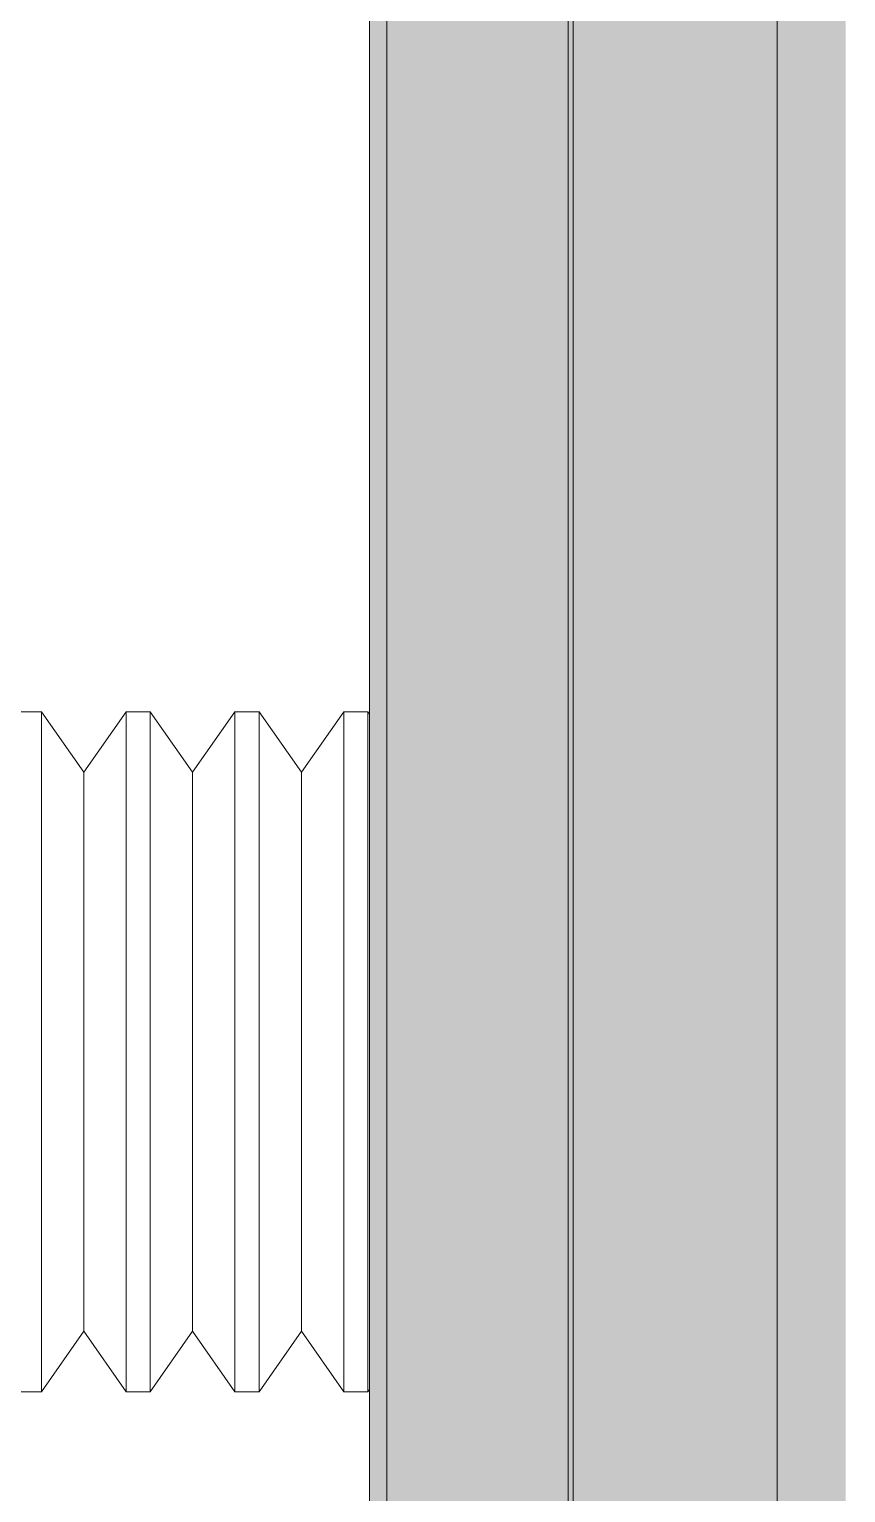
# Model space of a CAD drawing. Header units: millimetres. Extents: x 27500 to 33280, y -10980 to 420.
# Drawn here: x 28981.5 to 28987.5, y -6142.24 to -6131.48 of the extents above; entities that cross this region are included whole.
import ezdxf

# ---------------------------------------------------------------- set-up
doc = ezdxf.new("R2010")
doc.units = ezdxf.units.MM
doc.layers.add('CQEN_DETAIL', color=7, linetype='Continuous', lineweight=5, true_color=0x464d50)
doc.layers.add('CQEN_HARDWARE', color=7, linetype='Continuous', lineweight=5, true_color=0x848c8f)
doc.layers.add('LAYOUT_PARAMETERS', color=7, linetype='Continuous', plot=False)
doc.styles.add('LAYOUT_CONTACTOR_ARIAL', font='arial.ttf')
doc.styles.get("Standard").update_dxf_attribs({"font": 'arial.ttf'})

# ---------------------------------------------------------------- blocks, each defined once
blk = doc.blocks.new('SX_DYN_PLASTRON_KIT_G001')
at = {"layer": 'CQEN_DETAIL'}
blk.add_hatch(color=256, dxfattribs=at).paths.add_polyline_path([(-7.25, 91.5), (-7.25, 56.5), (-5.75, 56.5), (-5.75, 91.5)])
at = {"layer": 'CQEN_HARDWARE'}
for points in [[(-7.247, 88.65), (-5.247, 88.65), (-5.247, 59.35), (-7.247, 59.35)], [(-8.747, 60.6), (-8.747, 87.4), (-7.247, 87.4), (-7.247, 60.6)]]:
    blk.add_hatch(color=256, dxfattribs=at).paths.add_polyline_path(points)
at = {"layer": 'CQEN_DETAIL'}
for p, q in [((-7.25, 91.5), (-7.25, 56.5)), ((-5.75, 91.5), (-5.75, 56.5)), ((-7.286, 84.354), (-7.286, 63.646)), ((-8.747, 84.155), (-8.747, 63.845)), ((-8.62, 84), (-8.62, 64)), ((-11.335, 76.5), (-11.158, 76.5)), ((-10.847, 76.055), (-11.158, 76.5)), ((-10.847, 76.055), (-10.535, 76.5)), ((-10.535, 76.5), (-10.358, 76.5)), ((-10.047, 76.055), (-10.358, 76.5)), ((-10.047, 76.055), (-9.735, 76.5)), ((-9.735, 76.5), (-9.558, 76.5)), ((-9.247, 76.055), (-9.558, 76.5)), ((-9.247, 76.055), (-8.935, 76.5)), ((-8.935, 76.5), (-8.758, 76.5)), ((-8.747, 76.483), (-8.758, 76.5)), ((-10.847, 71.945), (-11.158, 71.5)), ((-10.847, 71.945), (-10.535, 71.5)), ((-10.047, 71.945), (-10.358, 71.5)), ((-10.047, 71.945), (-9.735, 71.5)), ((-9.247, 71.945), (-9.558, 71.5)), ((-9.247, 71.945), (-8.935, 71.5)), ((-11.335, 71.5), (-11.158, 71.5)), ((-10.535, 71.5), (-10.358, 71.5)), ((-9.735, 71.5), (-9.558, 71.5)), ((-8.935, 71.5), (-8.758, 71.5)), ((-8.747, 71.517), (-8.758, 71.5))]:
    blk.add_line(p, q, dxfattribs=at)
for points in [[(-11.158, 76.5), (-11.158, 76.497), (-11.158, 76.494), (-11.158, 76.492), (-11.158, 76.489), (-11.158, 76.486), (-11.158, 76.482), (-11.158, 76.474), (-11.158, 76.465), (-11.158, 76.457), (-11.158, 76.449), (-11.158, 76.441), (-11.158, 76.43), (-11.158, 76.416), (-11.158, 76.402), (-11.158, 76.389), (-11.158, 76.375), (-11.158, 76.362), (-11.158, 76.344), (-11.158, 76.325), (-11.158, 76.306), (-11.158, 76.287), (-11.158, 76.269), (-11.158, 76.249), (-11.158, 76.225), (-11.158, 76.202), (-11.158, 76.178), (-11.158, 76.154), (-11.158, 76.13), (-11.158, 76.105), (-11.158, 76.076), (-11.158, 76.048), (-11.158, 76.019), (-11.158, 75.991), (-11.158, 75.963), (-11.158, 75.931), (-11.158, 75.899), (-11.158, 75.866), (-11.158, 75.833), (-11.158, 75.8), (-11.158, 75.768), (-11.158, 75.731), (-11.158, 75.695), (-11.158, 75.658), (-11.158, 75.621), (-11.158, 75.585), (-11.158, 75.547), (-11.158, 75.507), (-11.158, 75.467), (-11.158, 75.427), (-11.158, 75.387), (-11.158, 75.347), (-11.158, 75.306), (-11.158, 75.263), (-11.158, 75.22), (-11.158, 75.177), (-11.158, 75.134), (-11.158, 75.091), (-11.158, 75.046), (-11.158, 75.001), (-11.158, 74.955), (-11.158, 74.91), (-11.158, 74.865), (-11.158, 74.819), (-11.158, 74.772), (-11.158, 74.725), (-11.158, 74.678), (-11.158, 74.63), (-11.158, 74.583), (-11.158, 74.536), (-11.158, 74.487), (-11.158, 74.439), (-11.158, 74.39), (-11.158, 74.342), (-11.158, 74.294), (-11.158, 74.245), (-11.158, 74.196), (-11.158, 74.147), (-11.158, 74.098), (-11.158, 74.049), (-11.158, 74)], [(-10.535, 76.5), (-10.535, 76.497), (-10.535, 76.494), (-10.535, 76.492), (-10.535, 76.489), (-10.535, 76.486), (-10.535, 76.482), (-10.535, 76.474), (-10.535, 76.465), (-10.535, 76.457), (-10.535, 76.449), (-10.535, 76.441), (-10.535, 76.43), (-10.535, 76.416), (-10.535, 76.402), (-10.535, 76.389), (-10.535, 76.375), (-10.535, 76.362), (-10.535, 76.344), (-10.535, 76.325), (-10.535, 76.306), (-10.535, 76.287), (-10.535, 76.269), (-10.535, 76.249), (-10.535, 76.225), (-10.535, 76.202), (-10.535, 76.178), (-10.535, 76.154), (-10.535, 76.13), (-10.535, 76.105), (-10.535, 76.076), (-10.535, 76.048), (-10.535, 76.019), (-10.535, 75.991), (-10.535, 75.963), (-10.535, 75.931), (-10.535, 75.899), (-10.535, 75.866), (-10.535, 75.833), (-10.535, 75.8), (-10.535, 75.768), (-10.535, 75.731), (-10.535, 75.695), (-10.535, 75.658), (-10.535, 75.621), (-10.535, 75.585), (-10.535, 75.547), (-10.535, 75.507), (-10.535, 75.467), (-10.535, 75.427), (-10.535, 75.387), (-10.535, 75.347), (-10.535, 75.306), (-10.535, 75.263), (-10.535, 75.22), (-10.535, 75.177), (-10.535, 75.134), (-10.535, 75.091), (-10.535, 75.046), (-10.535, 75.001), (-10.535, 74.955), (-10.535, 74.91), (-10.535, 74.865), (-10.535, 74.819), (-10.535, 74.772), (-10.535, 74.725), (-10.535, 74.678), (-10.535, 74.63), (-10.535, 74.583), (-10.535, 74.536), (-10.535, 74.487), (-10.535, 74.439), (-10.535, 74.39), (-10.535, 74.342), (-10.535, 74.294), (-10.535, 74.245), (-10.535, 74.196), (-10.535, 74.147), (-10.535, 74.098), (-10.535, 74.049), (-10.535, 74)], [(-10.358, 76.5), (-10.358, 76.497), (-10.358, 76.494), (-10.358, 76.492), (-10.358, 76.489), (-10.358, 76.486), (-10.358, 76.482), (-10.358, 76.474), (-10.358, 76.465), (-10.358, 76.457), (-10.358, 76.449), (-10.358, 76.441), (-10.358, 76.43), (-10.358, 76.416), (-10.358, 76.402), (-10.358, 76.389), (-10.358, 76.375), (-10.358, 76.362), (-10.358, 76.344), (-10.358, 76.325), (-10.358, 76.306), (-10.358, 76.287), (-10.358, 76.269), (-10.358, 76.249), (-10.358, 76.225), (-10.358, 76.202), (-10.358, 76.178), (-10.358, 76.154), (-10.358, 76.13), (-10.358, 76.105), (-10.358, 76.076), (-10.358, 76.048), (-10.358, 76.019), (-10.358, 75.991), (-10.358, 75.963), (-10.358, 75.931), (-10.358, 75.899), (-10.358, 75.866), (-10.358, 75.833), (-10.358, 75.8), (-10.358, 75.768), (-10.358, 75.731), (-10.358, 75.695), (-10.358, 75.658), (-10.358, 75.621), (-10.358, 75.585), (-10.358, 75.547), (-10.358, 75.507), (-10.358, 75.467), (-10.358, 75.427), (-10.358, 75.387), (-10.358, 75.347), (-10.358, 75.306), (-10.358, 75.263), (-10.358, 75.22), (-10.358, 75.177), (-10.358, 75.134), (-10.358, 75.091), (-10.358, 75.046), (-10.358, 75.001), (-10.358, 74.955), (-10.358, 74.91), (-10.358, 74.865), (-10.358, 74.819), (-10.358, 74.772), (-10.358, 74.725), (-10.358, 74.678), (-10.358, 74.63), (-10.358, 74.583), (-10.358, 74.536), (-10.358, 74.487), (-10.358, 74.439), (-10.358, 74.39), (-10.358, 74.342), (-10.358, 74.294), (-10.358, 74.245), (-10.358, 74.196), (-10.358, 74.147), (-10.358, 74.098), (-10.358, 74.049), (-10.358, 74)], [(-9.735, 76.5), (-9.735, 76.497), (-9.735, 76.494), (-9.735, 76.492), (-9.735, 76.489), (-9.735, 76.486), (-9.735, 76.482), (-9.735, 76.474), (-9.735, 76.465), (-9.735, 76.457), (-9.735, 76.449), (-9.735, 76.441), (-9.735, 76.43), (-9.735, 76.416), (-9.735, 76.402), (-9.735, 76.389), (-9.735, 76.375), (-9.735, 76.362), (-9.735, 76.344), (-9.735, 76.325), (-9.735, 76.306), (-9.735, 76.287), (-9.735, 76.269), (-9.735, 76.249), (-9.735, 76.225), (-9.735, 76.202), (-9.735, 76.178), (-9.735, 76.154), (-9.735, 76.13), (-9.735, 76.105), (-9.735, 76.076), (-9.735, 76.048), (-9.735, 76.019), (-9.735, 75.991), (-9.735, 75.963), (-9.735, 75.931), (-9.735, 75.899), (-9.735, 75.866), (-9.735, 75.833), (-9.735, 75.8), (-9.735, 75.768), (-9.735, 75.731), (-9.735, 75.695), (-9.735, 75.658), (-9.735, 75.621), (-9.735, 75.585), (-9.735, 75.547), (-9.735, 75.507), (-9.735, 75.467), (-9.735, 75.427), (-9.735, 75.387), (-9.735, 75.347), (-9.735, 75.306), (-9.735, 75.263), (-9.735, 75.22), (-9.735, 75.177), (-9.735, 75.134), (-9.735, 75.091), (-9.735, 75.046), (-9.735, 75.001), (-9.735, 74.955), (-9.735, 74.91), (-9.735, 74.865), (-9.735, 74.819), (-9.735, 74.772), (-9.735, 74.725), (-9.735, 74.678), (-9.735, 74.63), (-9.735, 74.583), (-9.735, 74.536), (-9.735, 74.487), (-9.735, 74.439), (-9.735, 74.39), (-9.735, 74.342), (-9.735, 74.294), (-9.735, 74.245), (-9.735, 74.196), (-9.735, 74.147), (-9.735, 74.098), (-9.735, 74.049), (-9.735, 74)], [(-9.558, 76.5), (-9.558, 76.497), (-9.558, 76.494), (-9.558, 76.492), (-9.558, 76.489), (-9.558, 76.486), (-9.558, 76.482), (-9.558, 76.474), (-9.558, 76.465), (-9.558, 76.457), (-9.558, 76.449), (-9.558, 76.441), (-9.558, 76.43), (-9.558, 76.416), (-9.558, 76.402), (-9.558, 76.389), (-9.558, 76.375), (-9.558, 76.362), (-9.558, 76.344), (-9.558, 76.325), (-9.558, 76.306), (-9.558, 76.287), (-9.558, 76.269), (-9.558, 76.249), (-9.558, 76.225), (-9.558, 76.202), (-9.558, 76.178), (-9.558, 76.154), (-9.558, 76.13), (-9.558, 76.105), (-9.558, 76.076), (-9.558, 76.048), (-9.558, 76.019), (-9.558, 75.991), (-9.558, 75.963), (-9.558, 75.931), (-9.558, 75.899), (-9.558, 75.866), (-9.558, 75.833), (-9.558, 75.8), (-9.558, 75.768), (-9.558, 75.731), (-9.558, 75.695), (-9.558, 75.658), (-9.558, 75.621), (-9.558, 75.585), (-9.558, 75.547), (-9.558, 75.507), (-9.558, 75.467), (-9.558, 75.427), (-9.558, 75.387), (-9.558, 75.347), (-9.558, 75.306), (-9.558, 75.263), (-9.558, 75.22), (-9.558, 75.177), (-9.558, 75.134), (-9.558, 75.091), (-9.558, 75.046), (-9.558, 75.001), (-9.558, 74.955), (-9.558, 74.91), (-9.558, 74.865), (-9.558, 74.819), (-9.558, 74.772), (-9.558, 74.725), (-9.558, 74.678), (-9.558, 74.63), (-9.558, 74.583), (-9.558, 74.536), (-9.558, 74.487), (-9.558, 74.439), (-9.558, 74.39), (-9.558, 74.342), (-9.558, 74.294), (-9.558, 74.245), (-9.558, 74.196), (-9.558, 74.147), (-9.558, 74.098), (-9.558, 74.049), (-9.558, 74)], [(-8.935, 76.5), (-8.935, 76.497), (-8.935, 76.494), (-8.935, 76.492), (-8.935, 76.489), (-8.935, 76.486), (-8.935, 76.482), (-8.935, 76.474), (-8.935, 76.465), (-8.935, 76.457), (-8.935, 76.449), (-8.935, 76.441), (-8.935, 76.43), (-8.935, 76.416), (-8.935, 76.402), (-8.935, 76.389), (-8.935, 76.375), (-8.935, 76.362), (-8.935, 76.344), (-8.935, 76.325), (-8.935, 76.306), (-8.935, 76.287), (-8.935, 76.269), (-8.935, 76.249), (-8.935, 76.225), (-8.935, 76.202), (-8.935, 76.178), (-8.935, 76.154), (-8.935, 76.13), (-8.935, 76.105), (-8.935, 76.076), (-8.935, 76.048), (-8.935, 76.019), (-8.935, 75.991), (-8.935, 75.963), (-8.935, 75.931), (-8.935, 75.899), (-8.935, 75.866), (-8.935, 75.833), (-8.935, 75.8), (-8.935, 75.768), (-8.935, 75.731), (-8.935, 75.695), (-8.935, 75.658), (-8.935, 75.621), (-8.935, 75.585), (-8.935, 75.547), (-8.935, 75.507), (-8.935, 75.467), (-8.935, 75.427), (-8.935, 75.387), (-8.935, 75.347), (-8.935, 75.306), (-8.935, 75.263), (-8.935, 75.22), (-8.935, 75.177), (-8.935, 75.134), (-8.935, 75.091), (-8.935, 75.046), (-8.935, 75.001), (-8.935, 74.955), (-8.935, 74.91), (-8.935, 74.865), (-8.935, 74.819), (-8.935, 74.772), (-8.935, 74.725), (-8.935, 74.678), (-8.935, 74.63), (-8.935, 74.583), (-8.935, 74.536), (-8.935, 74.487), (-8.935, 74.439), (-8.935, 74.39), (-8.935, 74.342), (-8.935, 74.294), (-8.935, 74.245), (-8.935, 74.196), (-8.935, 74.147), (-8.935, 74.098), (-8.935, 74.049), (-8.935, 74)], [(-8.758, 76.5), (-8.758, 76.497), (-8.758, 76.494), (-8.758, 76.492), (-8.758, 76.489), (-8.758, 76.486), (-8.758, 76.482), (-8.758, 76.474), (-8.758, 76.465), (-8.758, 76.457), (-8.758, 76.449), (-8.758, 76.441), (-8.758, 76.43), (-8.758, 76.416), (-8.758, 76.402), (-8.758, 76.389), (-8.758, 76.375), (-8.758, 76.362), (-8.758, 76.344), (-8.758, 76.325), (-8.758, 76.306), (-8.758, 76.287), (-8.758, 76.269), (-8.758, 76.249), (-8.758, 76.225), (-8.758, 76.202), (-8.758, 76.178), (-8.758, 76.154), (-8.758, 76.13), (-8.758, 76.105), (-8.758, 76.076), (-8.758, 76.048), (-8.758, 76.019), (-8.758, 75.991), (-8.758, 75.963), (-8.758, 75.931), (-8.758, 75.899), (-8.758, 75.866), (-8.758, 75.833), (-8.758, 75.8), (-8.758, 75.768), (-8.758, 75.731), (-8.758, 75.695), (-8.758, 75.658), (-8.758, 75.621), (-8.758, 75.585), (-8.758, 75.547), (-8.758, 75.507), (-8.758, 75.467), (-8.758, 75.427), (-8.758, 75.387), (-8.758, 75.347), (-8.758, 75.306), (-8.758, 75.263), (-8.758, 75.22), (-8.758, 75.177), (-8.758, 75.134), (-8.758, 75.091), (-8.758, 75.046), (-8.758, 75.001), (-8.758, 74.955), (-8.758, 74.91), (-8.758, 74.865), (-8.758, 74.819), (-8.758, 74.772), (-8.758, 74.725), (-8.758, 74.678), (-8.758, 74.63), (-8.758, 74.583), (-8.758, 74.536), (-8.758, 74.487), (-8.758, 74.439), (-8.758, 74.39), (-8.758, 74.342), (-8.758, 74.294), (-8.758, 74.245), (-8.758, 74.196), (-8.758, 74.147), (-8.758, 74.098), (-8.758, 74.049), (-8.758, 74)], [(-10.847, 76.055), (-10.847, 76.046), (-10.847, 76.037), (-10.847, 76.028), (-10.847, 76.019), (-10.847, 76.01), (-10.847, 75.996), (-10.847, 75.969), (-10.847, 75.943), (-10.847, 75.916), (-10.847, 75.889), (-10.847, 75.863), (-10.847, 75.827), (-10.847, 75.784), (-10.847, 75.741), (-10.847, 75.698), (-10.847, 75.656), (-10.847, 75.613), (-10.847, 75.558), (-10.847, 75.501), (-10.847, 75.444), (-10.847, 75.387), (-10.847, 75.33), (-10.847, 75.272), (-10.847, 75.203), (-10.847, 75.135), (-10.847, 75.067), (-10.847, 74.999), (-10.847, 74.931), (-10.847, 74.859), (-10.847, 74.783), (-10.847, 74.707), (-10.847, 74.631), (-10.847, 74.555), (-10.847, 74.479), (-10.847, 74.4), (-10.847, 74.32), (-10.847, 74.24), (-10.847, 74.16), (-10.847, 74.08), (-10.847, 74), (-10.847, 73.92), (-10.847, 73.84), (-10.847, 73.76), (-10.847, 73.68), (-10.847, 73.6), (-10.847, 73.521), (-10.847, 73.445), (-10.847, 73.369), (-10.847, 73.293), (-10.847, 73.217), (-10.847, 73.141), (-10.847, 73.069), (-10.847, 73.001), (-10.847, 72.933), (-10.847, 72.865), (-10.847, 72.797), (-10.847, 72.728), (-10.847, 72.67), (-10.847, 72.613), (-10.847, 72.556), (-10.847, 72.499), (-10.847, 72.442), (-10.847, 72.387), (-10.847, 72.344), (-10.847, 72.302), (-10.847, 72.259), (-10.847, 72.216), (-10.847, 72.173), (-10.847, 72.137), (-10.847, 72.111), (-10.847, 72.084), (-10.847, 72.057), (-10.847, 72.031), (-10.847, 72.004), (-10.847, 71.99), (-10.847, 71.981), (-10.847, 71.972), (-10.847, 71.963), (-10.847, 71.954), (-10.847, 71.945)], [(-10.047, 76.055), (-10.047, 76.046), (-10.047, 76.037), (-10.047, 76.028), (-10.047, 76.019), (-10.047, 76.01), (-10.047, 75.996), (-10.047, 75.969), (-10.047, 75.943), (-10.047, 75.916), (-10.047, 75.889), (-10.047, 75.863), (-10.047, 75.827), (-10.047, 75.784), (-10.047, 75.741), (-10.047, 75.698), (-10.047, 75.656), (-10.047, 75.613), (-10.047, 75.558), (-10.047, 75.501), (-10.047, 75.444), (-10.047, 75.387), (-10.047, 75.33), (-10.047, 75.272), (-10.047, 75.203), (-10.047, 75.135), (-10.047, 75.067), (-10.047, 74.999), (-10.047, 74.931), (-10.047, 74.859), (-10.047, 74.783), (-10.047, 74.707), (-10.047, 74.631), (-10.047, 74.555), (-10.047, 74.479), (-10.047, 74.4), (-10.047, 74.32), (-10.047, 74.24), (-10.047, 74.16), (-10.047, 74.08), (-10.047, 74), (-10.047, 73.92), (-10.047, 73.84), (-10.047, 73.76), (-10.047, 73.68), (-10.047, 73.6), (-10.047, 73.521), (-10.047, 73.445), (-10.047, 73.369), (-10.047, 73.293), (-10.047, 73.217), (-10.047, 73.141), (-10.047, 73.069), (-10.047, 73.001), (-10.047, 72.933), (-10.047, 72.865), (-10.047, 72.797), (-10.047, 72.728), (-10.047, 72.67), (-10.047, 72.613), (-10.047, 72.556), (-10.047, 72.499), (-10.047, 72.442), (-10.047, 72.387), (-10.047, 72.344), (-10.047, 72.302), (-10.047, 72.259), (-10.047, 72.216), (-10.047, 72.173), (-10.047, 72.137), (-10.047, 72.111), (-10.047, 72.084), (-10.047, 72.057), (-10.047, 72.031), (-10.047, 72.004), (-10.047, 71.99), (-10.047, 71.981), (-10.047, 71.972), (-10.047, 71.963), (-10.047, 71.954), (-10.047, 71.945)], [(-9.247, 76.055), (-9.247, 76.046), (-9.247, 76.037), (-9.247, 76.028), (-9.247, 76.019), (-9.247, 76.01), (-9.247, 75.996), (-9.247, 75.969), (-9.247, 75.943), (-9.247, 75.916), (-9.247, 75.889), (-9.247, 75.863), (-9.247, 75.827), (-9.247, 75.784), (-9.247, 75.741), (-9.247, 75.698), (-9.247, 75.656), (-9.247, 75.613), (-9.247, 75.558), (-9.247, 75.501), (-9.247, 75.444), (-9.247, 75.387), (-9.247, 75.33), (-9.247, 75.272), (-9.247, 75.203), (-9.247, 75.135), (-9.247, 75.067), (-9.247, 74.999), (-9.247, 74.931), (-9.247, 74.859), (-9.247, 74.783), (-9.247, 74.707), (-9.247, 74.631), (-9.247, 74.555), (-9.247, 74.479), (-9.247, 74.4), (-9.247, 74.32), (-9.247, 74.24), (-9.247, 74.16), (-9.247, 74.08), (-9.247, 74), (-9.247, 73.92), (-9.247, 73.84), (-9.247, 73.76), (-9.247, 73.68), (-9.247, 73.6), (-9.247, 73.521), (-9.247, 73.445), (-9.247, 73.369), (-9.247, 73.293), (-9.247, 73.217), (-9.247, 73.141), (-9.247, 73.069), (-9.247, 73.001), (-9.247, 72.933), (-9.247, 72.865), (-9.247, 72.797), (-9.247, 72.728), (-9.247, 72.67), (-9.247, 72.613), (-9.247, 72.556), (-9.247, 72.499), (-9.247, 72.442), (-9.247, 72.387), (-9.247, 72.344), (-9.247, 72.302), (-9.247, 72.259), (-9.247, 72.216), (-9.247, 72.173), (-9.247, 72.137), (-9.247, 72.111), (-9.247, 72.084), (-9.247, 72.057), (-9.247, 72.031), (-9.247, 72.004), (-9.247, 71.99), (-9.247, 71.981), (-9.247, 71.972), (-9.247, 71.963), (-9.247, 71.954), (-9.247, 71.945)], [(-11.158, 74), (-11.158, 73.951), (-11.158, 73.902), (-11.158, 73.853), (-11.158, 73.804), (-11.158, 73.755), (-11.158, 73.706), (-11.158, 73.658), (-11.158, 73.61), (-11.158, 73.561), (-11.158, 73.513), (-11.158, 73.464), (-11.158, 73.417), (-11.158, 73.37), (-11.158, 73.322), (-11.158, 73.275), (-11.158, 73.228), (-11.158, 73.181), (-11.158, 73.135), (-11.158, 73.09), (-11.158, 73.045), (-11.158, 72.999), (-11.158, 72.954), (-11.158, 72.909), (-11.158, 72.866), (-11.158, 72.823), (-11.158, 72.78), (-11.158, 72.737), (-11.158, 72.694), (-11.158, 72.653), (-11.158, 72.613), (-11.158, 72.573), (-11.158, 72.533), (-11.158, 72.493), (-11.158, 72.453), (-11.158, 72.415), (-11.158, 72.379), (-11.158, 72.342), (-11.158, 72.305), (-11.158, 72.269), (-11.158, 72.232), (-11.158, 72.2), (-11.158, 72.167), (-11.158, 72.134), (-11.158, 72.101), (-11.158, 72.069), (-11.158, 72.037), (-11.158, 72.009), (-11.158, 71.981), (-11.158, 71.952), (-11.158, 71.924), (-11.158, 71.895), (-11.158, 71.87), (-11.158, 71.846), (-11.158, 71.822), (-11.158, 71.798), (-11.158, 71.775), (-11.158, 71.751), (-11.158, 71.731), (-11.158, 71.713), (-11.158, 71.694), (-11.158, 71.675), (-11.158, 71.656), (-11.158, 71.638), (-11.158, 71.625), (-11.158, 71.611), (-11.158, 71.598), (-11.158, 71.584), (-11.158, 71.57), (-11.158, 71.559), (-11.158, 71.551), (-11.158, 71.543), (-11.158, 71.535), (-11.158, 71.526), (-11.158, 71.518), (-11.158, 71.514), (-11.158, 71.511), (-11.158, 71.508), (-11.158, 71.506), (-11.158, 71.503), (-11.158, 71.5)], [(-10.535, 74), (-10.535, 73.951), (-10.535, 73.902), (-10.535, 73.853), (-10.535, 73.804), (-10.535, 73.755), (-10.535, 73.706), (-10.535, 73.658), (-10.535, 73.61), (-10.535, 73.561), (-10.535, 73.513), (-10.535, 73.464), (-10.535, 73.417), (-10.535, 73.37), (-10.535, 73.322), (-10.535, 73.275), (-10.535, 73.228), (-10.535, 73.181), (-10.535, 73.135), (-10.535, 73.09), (-10.535, 73.045), (-10.535, 72.999), (-10.535, 72.954), (-10.535, 72.909), (-10.535, 72.866), (-10.535, 72.823), (-10.535, 72.78), (-10.535, 72.737), (-10.535, 72.694), (-10.535, 72.653), (-10.535, 72.613), (-10.535, 72.573), (-10.535, 72.533), (-10.535, 72.493), (-10.535, 72.453), (-10.535, 72.415), (-10.535, 72.379), (-10.535, 72.342), (-10.535, 72.305), (-10.535, 72.269), (-10.535, 72.232), (-10.535, 72.2), (-10.535, 72.167), (-10.535, 72.134), (-10.535, 72.101), (-10.535, 72.069), (-10.535, 72.037), (-10.535, 72.009), (-10.535, 71.981), (-10.535, 71.952), (-10.535, 71.924), (-10.535, 71.895), (-10.535, 71.87), (-10.535, 71.846), (-10.535, 71.822), (-10.535, 71.798), (-10.535, 71.775), (-10.535, 71.751), (-10.535, 71.731), (-10.535, 71.713), (-10.535, 71.694), (-10.535, 71.675), (-10.535, 71.656), (-10.535, 71.638), (-10.535, 71.625), (-10.535, 71.611), (-10.535, 71.598), (-10.535, 71.584), (-10.535, 71.57), (-10.535, 71.559), (-10.535, 71.551), (-10.535, 71.543), (-10.535, 71.535), (-10.535, 71.526), (-10.535, 71.518), (-10.535, 71.514), (-10.535, 71.511), (-10.535, 71.508), (-10.535, 71.506), (-10.535, 71.503), (-10.535, 71.5)], [(-10.358, 74), (-10.358, 73.951), (-10.358, 73.902), (-10.358, 73.853), (-10.358, 73.804), (-10.358, 73.755), (-10.358, 73.706), (-10.358, 73.658), (-10.358, 73.61), (-10.358, 73.561), (-10.358, 73.513), (-10.358, 73.464), (-10.358, 73.417), (-10.358, 73.37), (-10.358, 73.322), (-10.358, 73.275), (-10.358, 73.228), (-10.358, 73.181), (-10.358, 73.135), (-10.358, 73.09), (-10.358, 73.045), (-10.358, 72.999), (-10.358, 72.954), (-10.358, 72.909), (-10.358, 72.866), (-10.358, 72.823), (-10.358, 72.78), (-10.358, 72.737), (-10.358, 72.694), (-10.358, 72.653), (-10.358, 72.613), (-10.358, 72.573), (-10.358, 72.533), (-10.358, 72.493), (-10.358, 72.453), (-10.358, 72.415), (-10.358, 72.379), (-10.358, 72.342), (-10.358, 72.305), (-10.358, 72.269), (-10.358, 72.232), (-10.358, 72.2), (-10.358, 72.167), (-10.358, 72.134), (-10.358, 72.101), (-10.358, 72.069), (-10.358, 72.037), (-10.358, 72.009), (-10.358, 71.981), (-10.358, 71.952), (-10.358, 71.924), (-10.358, 71.895), (-10.358, 71.87), (-10.358, 71.846), (-10.358, 71.822), (-10.358, 71.798), (-10.358, 71.775), (-10.358, 71.751), (-10.358, 71.731), (-10.358, 71.713), (-10.358, 71.694), (-10.358, 71.675), (-10.358, 71.656), (-10.358, 71.638), (-10.358, 71.625), (-10.358, 71.611), (-10.358, 71.598), (-10.358, 71.584), (-10.358, 71.57), (-10.358, 71.559), (-10.358, 71.551), (-10.358, 71.543), (-10.358, 71.535), (-10.358, 71.526), (-10.358, 71.518), (-10.358, 71.514), (-10.358, 71.511), (-10.358, 71.508), (-10.358, 71.506), (-10.358, 71.503), (-10.358, 71.5)], [(-9.735, 74), (-9.735, 73.951), (-9.735, 73.902), (-9.735, 73.853), (-9.735, 73.804), (-9.735, 73.755), (-9.735, 73.706), (-9.735, 73.658), (-9.735, 73.61), (-9.735, 73.561), (-9.735, 73.513), (-9.735, 73.464), (-9.735, 73.417), (-9.735, 73.37), (-9.735, 73.322), (-9.735, 73.275), (-9.735, 73.228), (-9.735, 73.181), (-9.735, 73.135), (-9.735, 73.09), (-9.735, 73.045), (-9.735, 72.999), (-9.735, 72.954), (-9.735, 72.909), (-9.735, 72.866), (-9.735, 72.823), (-9.735, 72.78), (-9.735, 72.737), (-9.735, 72.694), (-9.735, 72.653), (-9.735, 72.613), (-9.735, 72.573), (-9.735, 72.533), (-9.735, 72.493), (-9.735, 72.453), (-9.735, 72.415), (-9.735, 72.379), (-9.735, 72.342), (-9.735, 72.305), (-9.735, 72.269), (-9.735, 72.232), (-9.735, 72.2), (-9.735, 72.167), (-9.735, 72.134), (-9.735, 72.101), (-9.735, 72.069), (-9.735, 72.037), (-9.735, 72.009), (-9.735, 71.981), (-9.735, 71.952), (-9.735, 71.924), (-9.735, 71.895), (-9.735, 71.87), (-9.735, 71.846), (-9.735, 71.822), (-9.735, 71.798), (-9.735, 71.775), (-9.735, 71.751), (-9.735, 71.731), (-9.735, 71.713), (-9.735, 71.694), (-9.735, 71.675), (-9.735, 71.656), (-9.735, 71.638), (-9.735, 71.625), (-9.735, 71.611), (-9.735, 71.598), (-9.735, 71.584), (-9.735, 71.57), (-9.735, 71.559), (-9.735, 71.551), (-9.735, 71.543), (-9.735, 71.535), (-9.735, 71.526), (-9.735, 71.518), (-9.735, 71.514), (-9.735, 71.511), (-9.735, 71.508), (-9.735, 71.506), (-9.735, 71.503), (-9.735, 71.5)], [(-9.558, 74), (-9.558, 73.951), (-9.558, 73.902), (-9.558, 73.853), (-9.558, 73.804), (-9.558, 73.755), (-9.558, 73.706), (-9.558, 73.658), (-9.558, 73.61), (-9.558, 73.561), (-9.558, 73.513), (-9.558, 73.464), (-9.558, 73.417), (-9.558, 73.37), (-9.558, 73.322), (-9.558, 73.275), (-9.558, 73.228), (-9.558, 73.181), (-9.558, 73.135), (-9.558, 73.09), (-9.558, 73.045), (-9.558, 72.999), (-9.558, 72.954), (-9.558, 72.909), (-9.558, 72.866), (-9.558, 72.823), (-9.558, 72.78), (-9.558, 72.737), (-9.558, 72.694), (-9.558, 72.653), (-9.558, 72.613), (-9.558, 72.573), (-9.558, 72.533), (-9.558, 72.493), (-9.558, 72.453), (-9.558, 72.415), (-9.558, 72.379), (-9.558, 72.342), (-9.558, 72.305), (-9.558, 72.269), (-9.558, 72.232), (-9.558, 72.2), (-9.558, 72.167), (-9.558, 72.134), (-9.558, 72.101), (-9.558, 72.069), (-9.558, 72.037), (-9.558, 72.009), (-9.558, 71.981), (-9.558, 71.952), (-9.558, 71.924), (-9.558, 71.895), (-9.558, 71.87), (-9.558, 71.846), (-9.558, 71.822), (-9.558, 71.798), (-9.558, 71.775), (-9.558, 71.751), (-9.558, 71.731), (-9.558, 71.713), (-9.558, 71.694), (-9.558, 71.675), (-9.558, 71.656), (-9.558, 71.638), (-9.558, 71.625), (-9.558, 71.611), (-9.558, 71.598), (-9.558, 71.584), (-9.558, 71.57), (-9.558, 71.559), (-9.558, 71.551), (-9.558, 71.543), (-9.558, 71.535), (-9.558, 71.526), (-9.558, 71.518), (-9.558, 71.514), (-9.558, 71.511), (-9.558, 71.508), (-9.558, 71.506), (-9.558, 71.503), (-9.558, 71.5)], [(-8.935, 74), (-8.935, 73.951), (-8.935, 73.902), (-8.935, 73.853), (-8.935, 73.804), (-8.935, 73.755), (-8.935, 73.706), (-8.935, 73.658), (-8.935, 73.61), (-8.935, 73.561), (-8.935, 73.513), (-8.935, 73.464), (-8.935, 73.417), (-8.935, 73.37), (-8.935, 73.322), (-8.935, 73.275), (-8.935, 73.228), (-8.935, 73.181), (-8.935, 73.135), (-8.935, 73.09), (-8.935, 73.045), (-8.935, 72.999), (-8.935, 72.954), (-8.935, 72.909), (-8.935, 72.866), (-8.935, 72.823), (-8.935, 72.78), (-8.935, 72.737), (-8.935, 72.694), (-8.935, 72.653), (-8.935, 72.613), (-8.935, 72.573), (-8.935, 72.533), (-8.935, 72.493), (-8.935, 72.453), (-8.935, 72.415), (-8.935, 72.379), (-8.935, 72.342), (-8.935, 72.305), (-8.935, 72.269), (-8.935, 72.232), (-8.935, 72.2), (-8.935, 72.167), (-8.935, 72.134), (-8.935, 72.101), (-8.935, 72.069), (-8.935, 72.037), (-8.935, 72.009), (-8.935, 71.981), (-8.935, 71.952), (-8.935, 71.924), (-8.935, 71.895), (-8.935, 71.87), (-8.935, 71.846), (-8.935, 71.822), (-8.935, 71.798), (-8.935, 71.775), (-8.935, 71.751), (-8.935, 71.731), (-8.935, 71.713), (-8.935, 71.694), (-8.935, 71.675), (-8.935, 71.656), (-8.935, 71.638), (-8.935, 71.625), (-8.935, 71.611), (-8.935, 71.598), (-8.935, 71.584), (-8.935, 71.57), (-8.935, 71.559), (-8.935, 71.551), (-8.935, 71.543), (-8.935, 71.535), (-8.935, 71.526), (-8.935, 71.518), (-8.935, 71.514), (-8.935, 71.511), (-8.935, 71.508), (-8.935, 71.506), (-8.935, 71.503), (-8.935, 71.5)], [(-8.758, 74), (-8.758, 73.951), (-8.758, 73.902), (-8.758, 73.853), (-8.758, 73.804), (-8.758, 73.755), (-8.758, 73.706), (-8.758, 73.658), (-8.758, 73.61), (-8.758, 73.561), (-8.758, 73.513), (-8.758, 73.464), (-8.758, 73.417), (-8.758, 73.37), (-8.758, 73.322), (-8.758, 73.275), (-8.758, 73.228), (-8.758, 73.181), (-8.758, 73.135), (-8.758, 73.09), (-8.758, 73.045), (-8.758, 72.999), (-8.758, 72.954), (-8.758, 72.909), (-8.758, 72.866), (-8.758, 72.823), (-8.758, 72.78), (-8.758, 72.737), (-8.758, 72.694), (-8.758, 72.653), (-8.758, 72.613), (-8.758, 72.573), (-8.758, 72.533), (-8.758, 72.493), (-8.758, 72.453), (-8.758, 72.415), (-8.758, 72.379), (-8.758, 72.342), (-8.758, 72.305), (-8.758, 72.269), (-8.758, 72.232), (-8.758, 72.2), (-8.758, 72.167), (-8.758, 72.134), (-8.758, 72.101), (-8.758, 72.069), (-8.758, 72.037), (-8.758, 72.009), (-8.758, 71.981), (-8.758, 71.952), (-8.758, 71.924), (-8.758, 71.895), (-8.758, 71.87), (-8.758, 71.846), (-8.758, 71.822), (-8.758, 71.798), (-8.758, 71.775), (-8.758, 71.751), (-8.758, 71.731), (-8.758, 71.713), (-8.758, 71.694), (-8.758, 71.675), (-8.758, 71.656), (-8.758, 71.638), (-8.758, 71.625), (-8.758, 71.611), (-8.758, 71.598), (-8.758, 71.584), (-8.758, 71.57), (-8.758, 71.559), (-8.758, 71.551), (-8.758, 71.543), (-8.758, 71.535), (-8.758, 71.526), (-8.758, 71.518), (-8.758, 71.514), (-8.758, 71.511), (-8.758, 71.508), (-8.758, 71.506), (-8.758, 71.503), (-8.758, 71.5)]]:
    blk.add_lwpolyline(points, dxfattribs=at)
blk = doc.blocks.new('*U497')
blk.add_blockref('SX_DYN_PLASTRON_KIT_G001', (0, 0))
at = {"flags": 1}
for tag in ['WIDTH_MM', 'SOURCE_BLOCK', 'MODEL', 'HEIGHT_MM']:
    blk.add_attdef(tag, (0, 0), '', height=1, dxfattribs=at)
at = {"layer": 'LAYOUT_PARAMETERS', "style": 'LAYOUT_CONTACTOR_ARIAL', "flags": 1}
for tag in ['ARTICLE', 'APERTURE_HEIGHT_MM', 'SOURCE', 'CABINET_SECTION_WIDTH_MM', 'ROW_PITCH_MM', 'PLASTRON_WIDTH_MM', 'PLASTRON_HEIGHT_MM', 'ROWS', 'NOTE', 'MODULES_PER_ROW', 'APERTURE_WIDTH_MM', 'VIEW']:
    blk.add_attdef(tag, (0, 0), '', height=1.7, dxfattribs=at)

msp = doc.modelspace()

# ---------------------------------------------------------------- block references
msp.add_blockref('*U497', (28992.75, -6213))

doc.saveas('drawing.dxf')
